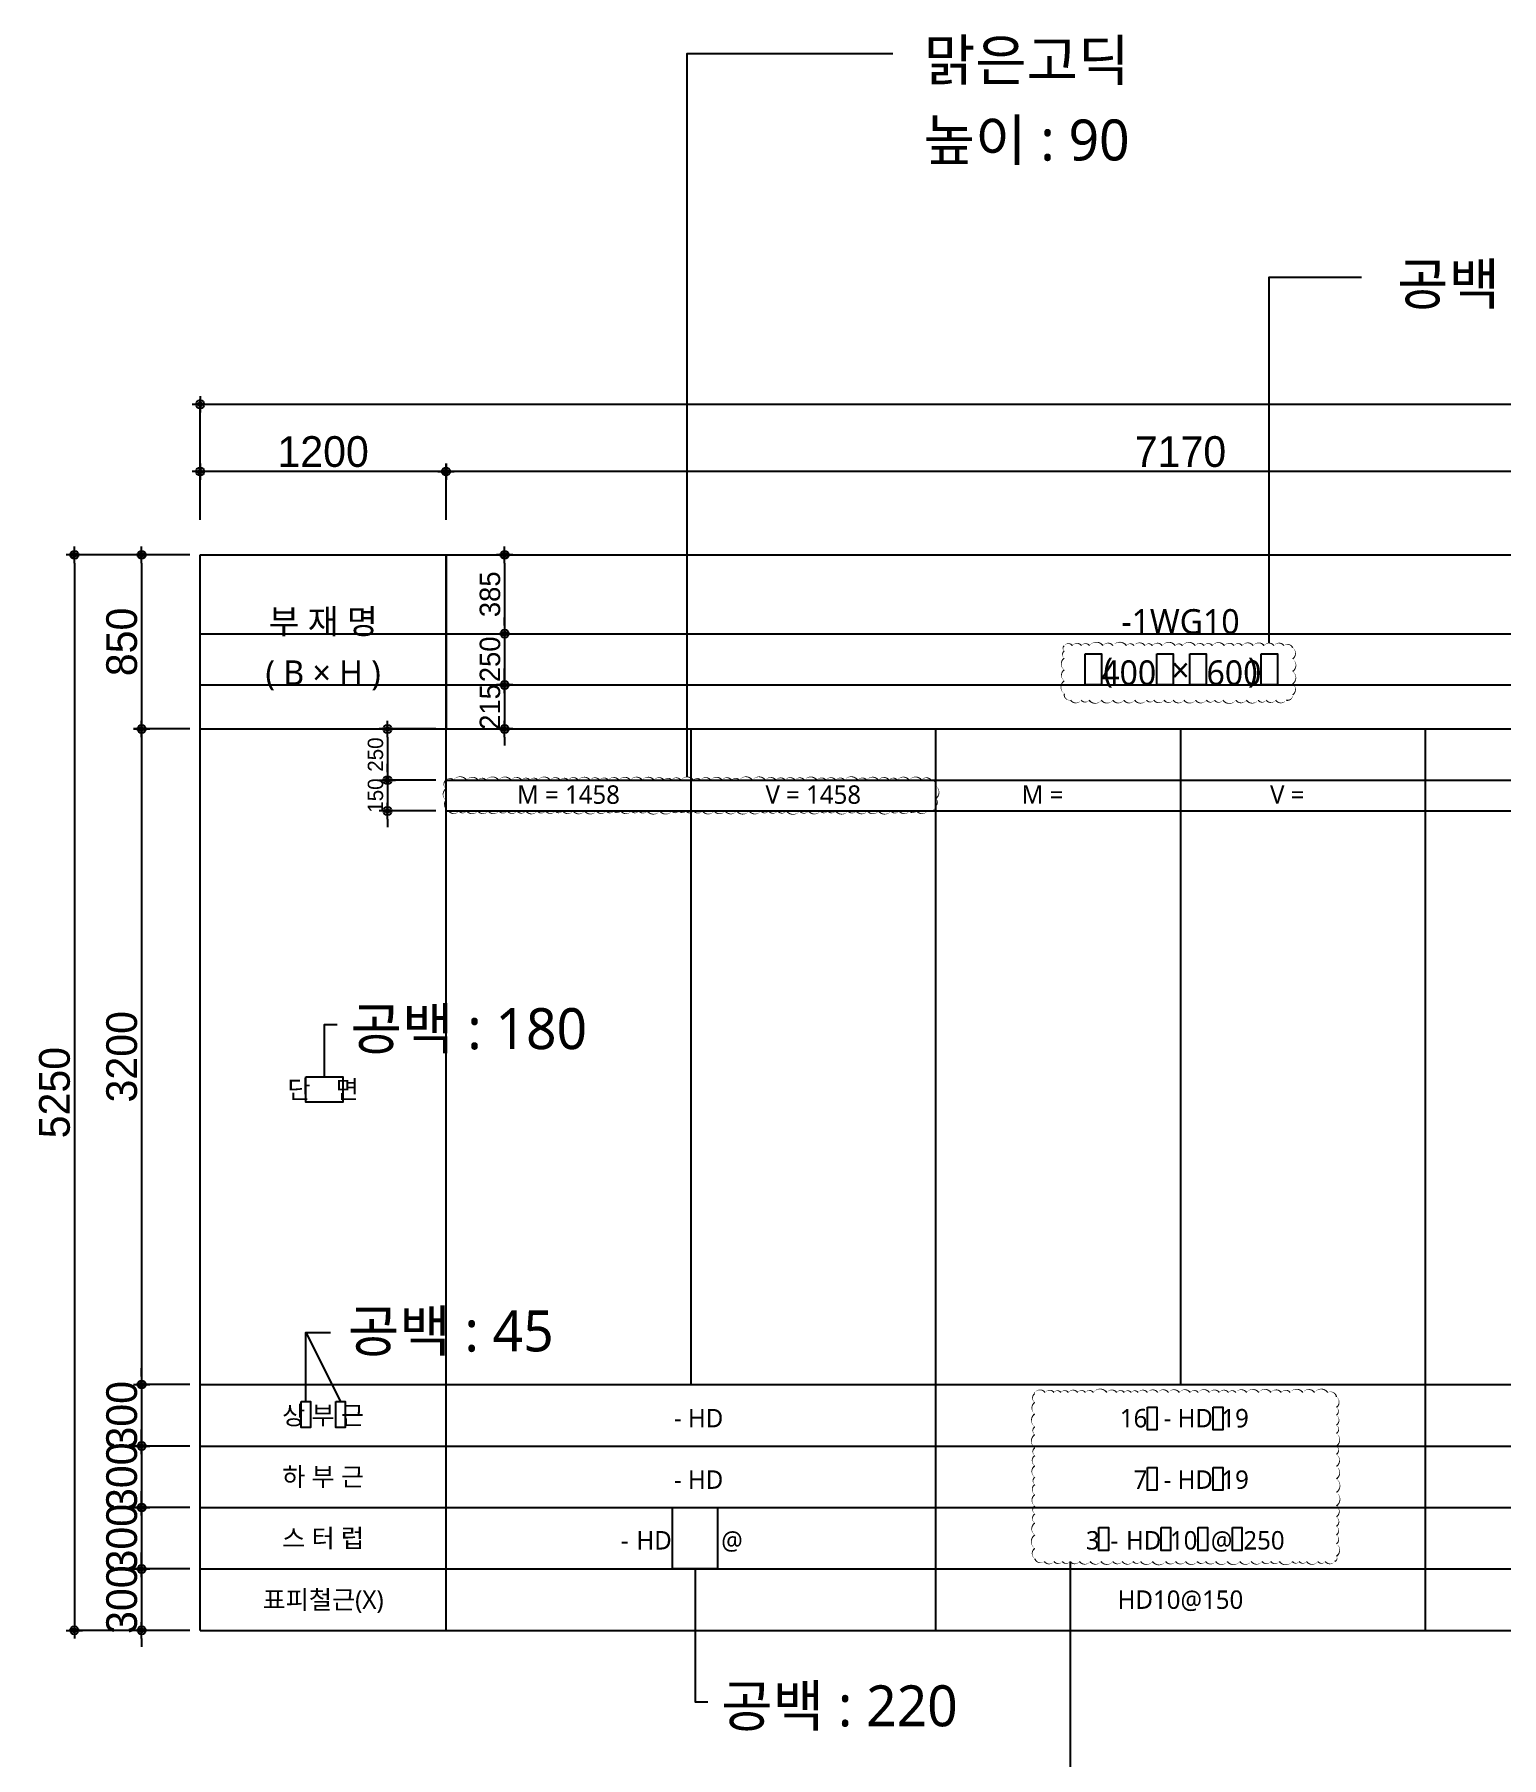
# Model space of a CAD drawing. Header units: millimetres. Extents: x 255534 to 377770, y 34632 to 54434.
# Drawn here: x 342888 to 350049, y 45984 to 54395 of the extents above; entities that cross this region are included whole.
import ezdxf
from ezdxf.enums import TextEntityAlignment as Align

# ---------------------------------------------------------------- set-up
doc = ezdxf.new("R2010")
doc.units = ezdxf.units.MM
doc.header["$PDMODE"] = 3
doc.layers.get('Defpoints').update_dxf_attribs({"color": 155})
doc.layers.add('(S)_DEFPOINT', color=185, linetype='Continuous', plot=False)
for name, color, linetype in [('(S)_DIM', 7, 'Continuous'), ('(S)_FORM_LINE', 7, 'Continuous'), ('(S)_FORM_TEXT', 7, 'Continuous'), ('(S)_TEXT', 7, 'Continuous')]:
    doc.layers.add(name, color=color, linetype=linetype)
doc.styles.get("Standard").update_dxf_attribs({"font": 'SYMBOL'})
doc.styles.add('맑은고딕', font='')
doc.styles.get('맑은고딕').set_extended_font_data('Malgun Gothic')
doc.dimstyles.new('Sejin-dim3', dxfattribs={"dimscale": 50, "dimtxt": 3, "dimasz": 1, "dimexe": 0.5, "dimexo": 2, "dimgap": 1, "dimtad": 1, "dimdec": 0, "dimzin": 0, "dimdsep": 46, "dimtxsty": 'Standard', "dimblk": 'Z_DOT', "dimcen": -0.5, "dimdle": 1.5, "dimclrd": 256, "dimclre": 256, "dimclrt": 3, "dimadec": 0, "dimazin": 0, "dimtfac": 1, "dimtdec": 0, "dimtix": 1, "dimtmove": 2, "dimatfit": 3, "dimldrblk": 'DOT', "dimfxl": 1, "dimtvp": 1, "dimtolj": 1, "dimtzin": 0, "dimarcsym": 0})

# ---------------------------------------------------------------- blocks, each defined once
blk = doc.blocks.new('FORM_2')
at = {"layer": '(S)_DEFPOINT'}
for p, q in [((2395, -850), (2395, -4050)), ((4785, -850), (4785, -4050)), ((1200, -1100), (22710, -1100)), ((1200, -1250), (22710, -1250))]:
    blk.add_line(p, q, dxfattribs=at)
at = {"layer": '(S)_FORM_LINE', "color": 7, "linetype": 'Continuous'}
for p, q in [((0, 0), (22710, 0)), ((0, 0), (22710, 0)), ((0, -5250), (22710, -5250)), ((0, -5250), (22710, -5250))]:
    blk.add_line(p, q, dxfattribs=at)
at = {"layer": '(S)_FORM_LINE'}
for p, q in [((0, -5250), (0, 0)), ((1200, -5250), (1200, 0))]:
    blk.add_line(p, q, dxfattribs=at)
at = {"layer": '(S)_FORM_LINE', "color": 8}
for p, q in [((0, -850), (22710, -850)), ((0, -4050), (22710, -4050)), ((0, -4350), (22710, -4350)), ((0, -4650), (22710, -4650)), ((0, -4950), (22710, -4950))]:
    blk.add_line(p, q, dxfattribs=at)
for points in [[(3590, -850), (3590, -5250)], [(5980, -850), (5980, -5250)]]:
    blk.add_lwpolyline(points, dxfattribs=at)
blk.add_lwpolyline([(1200, 0), (1200, -850)])
at = {"layer": '(S)_FORM_TEXT', "linetype": 'ByBlock', "style": '맑은고딕'}
for s, height, p in [('부 재 명', 120, (600, -325)), ('( B × H )', 120, (600, -575)), ('단    면', 90, (600, -2609.5)), ('상 부 근', 90, (600, -4200)), ('하 부 근', 90, (600, -4500)), ('스 터 럽', 90, (600, -4800)), ('표피철근(X)', 90, (600, -5100))]:
    blk.add_text(s, height=height, dxfattribs=at).set_placement(p, align=Align.MIDDLE_CENTER)
at = {"layer": '(S)_FORM_TEXT', "style": '맑은고딕'}
for s, p in [('- HD', (2553.3, -4286.2)), ('- HD', (4943.3, -4286.2)), ('- HD', (2553.3, -4586.2)), ('- HD', (4943.3, -4586.2)), ('HD', (2301.7, -4882.4)), ('@', (2648.4, -4882.4)), ('HD', (4691.7, -4882.4)), ('@', (5038.4, -4882.4)), ('-', (2091, -4882.4)), ('-', (4481, -4882.4))]:
    blk.add_text(s, height=90, dxfattribs=at).set_placement(p, align=Align.BOTTOM_RIGHT)
at = {"layer": '(S)_TEXT', "style": '맑은고딕'}
blk.add_text('(       ×       )', height=120, dxfattribs=at).set_placement((4785, -562.3), align=Align.MIDDLE_CENTER)
blk = doc.blocks.new('Z_DOT')
at = {"layer": '(S)_DIM', "color": 0}
for p, q in [((-1, 0), (1, 0)), ((0, -1), (0, 1))]:
    blk.add_line(p, q, dxfattribs=at)
for radius in [0.5, 0.25]:
    blk.add_circle((0, 0), radius, dxfattribs=at)
blk = doc.blocks.new('*D2860')
at = {"layer": '(S)_DIM', "lineweight": -2}
for p, q in [((343647.1, 51854.6), (343058, 51854.6)), ((343083, 51814.6), (343083, 46644.6)), ((343647.1, 46604.6), (343058, 46604.6))]:
    blk.add_line(p, q, dxfattribs=at)
at = {"layer": 'Defpoints', "color": 0}
for p in [(343697.1, 51854.6), (343083, 46604.6), (343697.1, 46604.6)]:
    blk.add_point(p, dxfattribs=at)
at = {"layer": '(S)_DIM', "linetype": 'ByBlock', "lineweight": -2, "xscale": 40, "yscale": 40, "zscale": 40}
for p, rotation in [((343083, 51854.6), 90), ((343083, 46604.6), 270)]:
    blk.add_blockref('Z_DOT', p, dxfattribs=dict(at, rotation=rotation))
at = {"layer": '(S)_DIM', "color": 3, "insert": (342986.4, 49229.6), "char_height": 150, "attachment_point": 5, "rotation": 90}
blk.add_mtext('\\A1;5250', dxfattribs=at)
blk = doc.blocks.new('_Dot')
at = {"color": 0, "linetype": 'ByBlock', "lineweight": -2}
blk.add_line((-0.5, 0), (-1, 0), dxfattribs=at)
at = {"color": 0, "linetype": 'ByBlock', "const_width": 0.5}
blk.add_lwpolyline([(-0.25, 0, 1), (0.25, 0, 1)], format="xyb", close=True, dxfattribs=at)
blk = doc.blocks.new('DOT')
at = {"color": 0, "linetype": 'ByBlock'}
blk.add_line((-0.5, 0), (-1, 0), dxfattribs=at)
at = {"color": 0, "linetype": 'ByBlock', "const_width": 0.5}
blk.add_lwpolyline([(-0.25, 0, 1), (0.25, 0, 1)], format="xyb", close=True, dxfattribs=at)
blk = doc.blocks.new('*D2861')
at = {"layer": '(S)_DIM', "lineweight": -2}
for p, q in [((343411.1, 46944.6), (343411.1, 46984.6)), ((343647.1, 46904.6), (343386.1, 46904.6)), ((343411.1, 46904.6), (343411.1, 46604.6)), ((343647.1, 46604.6), (343386.1, 46604.6)), ((343411.1, 46564.6), (343411.1, 46524.6))]:
    blk.add_line(p, q, dxfattribs=at)
at = {"layer": 'Defpoints', "color": 0}
for p in [(343697.1, 46904.6), (343411.1, 46604.6), (343697.1, 46604.6)]:
    blk.add_point(p, dxfattribs=at)
at = {"layer": '(S)_DIM', "linetype": 'ByBlock', "lineweight": -2, "xscale": 40, "yscale": 40, "zscale": 40}
for p, rotation in [((343411.1, 46904.6), 270), ((343411.1, 46604.6), 90)]:
    blk.add_blockref('Z_DOT', p, dxfattribs=dict(at, rotation=rotation))
at = {"layer": '(S)_DIM', "color": 3, "insert": (343314.5, 46754.6), "char_height": 150, "attachment_point": 5, "rotation": 90}
blk.add_mtext('\\A1;300', dxfattribs=at)
blk = doc.blocks.new('*D2862')
at = {"layer": '(S)_DIM', "lineweight": -2}
for p, q in [((343411.1, 47244.6), (343411.1, 47284.6)), ((343647.1, 47204.6), (343386.1, 47204.6)), ((343411.1, 47204.6), (343411.1, 46904.6)), ((343647.1, 46904.6), (343386.1, 46904.6)), ((343411.1, 46864.6), (343411.1, 46824.6))]:
    blk.add_line(p, q, dxfattribs=at)
at = {"layer": 'Defpoints', "color": 0}
for p in [(343697.1, 47204.6), (343411.1, 46904.6), (343697.1, 46904.6)]:
    blk.add_point(p, dxfattribs=at)
at = {"layer": '(S)_DIM', "linetype": 'ByBlock', "lineweight": -2, "xscale": 40, "yscale": 40, "zscale": 40}
for p, rotation in [((343411.1, 47204.6), 270), ((343411.1, 46904.6), 90)]:
    blk.add_blockref('Z_DOT', p, dxfattribs=dict(at, rotation=rotation))
at = {"layer": '(S)_DIM', "color": 3, "insert": (343314.5, 47054.6), "char_height": 150, "attachment_point": 5, "rotation": 90}
blk.add_mtext('\\A1;300', dxfattribs=at)
blk = doc.blocks.new('*D2863')
at = {"layer": '(S)_DIM', "lineweight": -2}
for p, q in [((343411.1, 47544.6), (343411.1, 47584.6)), ((343647.1, 47504.6), (343386.1, 47504.6)), ((343411.1, 47504.6), (343411.1, 47204.6)), ((343647.1, 47204.6), (343386.1, 47204.6)), ((343411.1, 47164.6), (343411.1, 47124.6))]:
    blk.add_line(p, q, dxfattribs=at)
at = {"layer": 'Defpoints', "color": 0}
for p in [(343697.1, 47504.6), (343411.1, 47204.6), (343697.1, 47204.6)]:
    blk.add_point(p, dxfattribs=at)
at = {"layer": '(S)_DIM', "linetype": 'ByBlock', "lineweight": -2, "xscale": 40, "yscale": 40, "zscale": 40}
for p, rotation in [((343411.1, 47504.6), 270), ((343411.1, 47204.6), 90)]:
    blk.add_blockref('Z_DOT', p, dxfattribs=dict(at, rotation=rotation))
at = {"layer": '(S)_DIM', "color": 3, "insert": (343314.5, 47354.6), "char_height": 150, "attachment_point": 5, "rotation": 90}
blk.add_mtext('\\A1;300', dxfattribs=at)
blk = doc.blocks.new('*D2864')
at = {"layer": '(S)_DIM', "lineweight": -2}
for p, q in [((343411.1, 47844.6), (343411.1, 47884.6)), ((343647.1, 47804.6), (343386.1, 47804.6)), ((343411.1, 47804.6), (343411.1, 47504.6)), ((343647.1, 47504.6), (343386.1, 47504.6)), ((343411.1, 47464.6), (343411.1, 47424.6))]:
    blk.add_line(p, q, dxfattribs=at)
at = {"layer": 'Defpoints', "color": 0}
for p in [(343697.1, 47804.6), (343411.1, 47504.6), (343697.1, 47504.6)]:
    blk.add_point(p, dxfattribs=at)
at = {"layer": '(S)_DIM', "linetype": 'ByBlock', "lineweight": -2, "xscale": 40, "yscale": 40, "zscale": 40}
for p, rotation in [((343411.1, 47804.6), 270), ((343411.1, 47504.6), 90)]:
    blk.add_blockref('Z_DOT', p, dxfattribs=dict(at, rotation=rotation))
at = {"layer": '(S)_DIM', "color": 3, "insert": (343314.5, 47654.6), "char_height": 150, "attachment_point": 5, "rotation": 90}
blk.add_mtext('\\A1;300', dxfattribs=at)
blk = doc.blocks.new('*D2865')
at = {"layer": '(S)_DIM', "lineweight": -2}
for p, q in [((343647.1, 51004.6), (343386.1, 51004.6)), ((343411.1, 50964.6), (343411.1, 47844.6)), ((343647.1, 47804.6), (343386.1, 47804.6))]:
    blk.add_line(p, q, dxfattribs=at)
at = {"layer": 'Defpoints', "color": 0}
for p in [(343697.1, 51004.6), (343411.1, 47804.6), (343697.1, 47804.6)]:
    blk.add_point(p, dxfattribs=at)
at = {"layer": '(S)_DIM', "linetype": 'ByBlock', "lineweight": -2, "xscale": 40, "yscale": 40, "zscale": 40}
for p, rotation in [((343411.1, 51004.6), 90), ((343411.1, 47804.6), 270)]:
    blk.add_blockref('Z_DOT', p, dxfattribs=dict(at, rotation=rotation))
at = {"layer": '(S)_DIM', "color": 3, "insert": (343314.5, 49404.6), "char_height": 150, "attachment_point": 5, "rotation": 90}
blk.add_mtext('\\A1;3200', dxfattribs=at)
blk = doc.blocks.new('*D2866')
at = {"layer": '(S)_DIM', "lineweight": -2}
for p, q in [((343647.1, 51854.6), (343386.1, 51854.6)), ((343411.1, 51814.6), (343411.1, 51044.6)), ((343647.1, 51004.6), (343386.1, 51004.6))]:
    blk.add_line(p, q, dxfattribs=at)
at = {"layer": 'Defpoints', "color": 0}
for p in [(343697.1, 51854.6), (343411.1, 51004.6), (343697.1, 51004.6)]:
    blk.add_point(p, dxfattribs=at)
at = {"layer": '(S)_DIM', "linetype": 'ByBlock', "lineweight": -2, "xscale": 40, "yscale": 40, "zscale": 40}
for p, rotation in [((343411.1, 51854.6), 90), ((343411.1, 51004.6), 270)]:
    blk.add_blockref('Z_DOT', p, dxfattribs=dict(at, rotation=rotation))
at = {"layer": '(S)_DIM', "color": 3, "insert": (343314.5, 51429.6), "char_height": 150, "attachment_point": 5, "rotation": 90}
blk.add_mtext('\\A1;850', dxfattribs=at)
blk = doc.blocks.new('*D2867')
at = {"layer": '(S)_DIM', "lineweight": -2}
for p, q in [((343697.1, 52025.3), (343697.1, 52286.2)), ((344857.1, 52261.2), (343737.1, 52261.2)), ((344897.1, 52025.3), (344897.1, 52286.2))]:
    blk.add_line(p, q, dxfattribs=at)
at = {"layer": 'Defpoints', "color": 0}
for p in [(343697.1, 52261.2), (343697.1, 51975.3), (344897.1, 51975.3)]:
    blk.add_point(p, dxfattribs=at)
at = {"layer": '(S)_DIM', "linetype": 'ByBlock', "lineweight": -2, "xscale": 40, "yscale": 40, "zscale": 40, "rotation": 180}
blk.add_blockref('Z_DOT', (343697.1, 52261.2), dxfattribs=at)
at = {"layer": '(S)_DIM', "linetype": 'ByBlock', "lineweight": -2, "xscale": 40, "yscale": 40, "zscale": 40}
blk.add_blockref('Z_DOT', (344897.1, 52261.2), dxfattribs=at)
at = {"layer": '(S)_DIM', "color": 3, "insert": (344297.1, 52357.8), "char_height": 150, "attachment_point": 5}
blk.add_mtext('\\A1;1200', dxfattribs=at)
blk = doc.blocks.new('*D2868')
at = {"layer": '(S)_DIM', "lineweight": -2}
for p, q in [((344897.1, 52025.3), (344897.1, 52286.2)), ((352027.1, 52261.2), (344937.1, 52261.2)), ((352067.1, 52025.3), (352067.1, 52286.2))]:
    blk.add_line(p, q, dxfattribs=at)
at = {"layer": 'Defpoints', "color": 0}
for p in [(344897.1, 52261.2), (344897.1, 51975.3), (352067.1, 51975.3)]:
    blk.add_point(p, dxfattribs=at)
at = {"layer": '(S)_DIM', "linetype": 'ByBlock', "lineweight": -2, "xscale": 40, "yscale": 40, "zscale": 40, "rotation": 180}
blk.add_blockref('Z_DOT', (344897.1, 52261.2), dxfattribs=at)
at = {"layer": '(S)_DIM', "linetype": 'ByBlock', "lineweight": -2, "xscale": 40, "yscale": 40, "zscale": 40}
blk.add_blockref('Z_DOT', (352067.1, 52261.2), dxfattribs=at)
at = {"layer": '(S)_DIM', "color": 3, "insert": (348482.1, 52357.8), "char_height": 150, "attachment_point": 5}
blk.add_mtext('\\A1;7170', dxfattribs=at)
blk = doc.blocks.new('*D2871')
at = {"layer": '(S)_DIM', "lineweight": -2}
for p, q in [((343697.1, 52025.3), (343697.1, 52614.3)), ((366367.1, 52589.3), (343737.1, 52589.3)), ((366407.1, 52025.3), (366407.1, 52614.3))]:
    blk.add_line(p, q, dxfattribs=at)
at = {"layer": 'Defpoints', "color": 0}
for p in [(343697.1, 52589.3), (343697.1, 51975.3), (366407.1, 51975.3)]:
    blk.add_point(p, dxfattribs=at)
at = {"layer": '(S)_DIM', "linetype": 'ByBlock', "lineweight": -2, "xscale": 40, "yscale": 40, "zscale": 40}
for p, rotation in [((343697.1, 52589.3), 180), ((366407.1, 52589.3), 360)]:
    blk.add_blockref('Z_DOT', p, dxfattribs=dict(at, rotation=rotation))
at = {"layer": '(S)_DIM', "color": 3, "insert": (355052.1, 52685.9), "char_height": 150, "attachment_point": 5}
blk.add_mtext('\\A1;22710', dxfattribs=at)
blk = doc.blocks.new('*D2881')
at = {"layer": '(S)_DIM', "lineweight": -2}
for p, q in [((344611.1, 50794.6), (344611.1, 50834.6)), ((344847.1, 50754.6), (344586.1, 50754.6)), ((344611.1, 50754.6), (344611.1, 50604.6)), ((344847.1, 50604.6), (344586.1, 50604.6)), ((344611.1, 50564.6), (344611.1, 50524.6))]:
    blk.add_line(p, q, dxfattribs=at)
at = {"layer": 'Defpoints', "color": 0}
for p in [(344897.1, 50754.6), (344611.1, 50604.6), (344897.1, 50604.6)]:
    blk.add_point(p, dxfattribs=at)
at = {"layer": '(S)_DIM', "linetype": 'ByBlock', "lineweight": -2, "xscale": 40, "yscale": 40, "zscale": 40}
for p, rotation in [((344611.1, 50754.6), 270), ((344611.1, 50604.6), 90)]:
    blk.add_blockref('Z_DOT', p, dxfattribs=dict(at, rotation=rotation))
at = {"layer": '(S)_DIM', "color": 3, "insert": (344552.8, 50679.6), "char_height": 75, "attachment_point": 5, "rotation": 90}
blk.add_mtext('\\A1;150', dxfattribs=at)
blk = doc.blocks.new('*D2882')
at = {"layer": '(S)_DIM', "lineweight": -2}
for p, q in [((344847.1, 51004.6), (344586.1, 51004.6)), ((344611.1, 50964.6), (344611.1, 50794.6)), ((344847.1, 50754.6), (344586.1, 50754.6))]:
    blk.add_line(p, q, dxfattribs=at)
at = {"layer": 'Defpoints', "color": 0}
for p in [(344897.1, 51004.6), (344611.1, 50754.6), (344897.1, 50754.6)]:
    blk.add_point(p, dxfattribs=at)
at = {"layer": '(S)_DIM', "linetype": 'ByBlock', "lineweight": -2, "xscale": 40, "yscale": 40, "zscale": 40}
for p, rotation in [((344611.1, 51004.6), 90), ((344611.1, 50754.6), 270)]:
    blk.add_blockref('Z_DOT', p, dxfattribs=dict(at, rotation=rotation))
at = {"layer": '(S)_DIM', "color": 3, "insert": (344552.8, 50879.6), "char_height": 75, "attachment_point": 5, "rotation": 90}
blk.add_mtext('\\A1;250', dxfattribs=at)
blk = doc.blocks.new('*D2894')
at = {"layer": '(S)_DIM', "lineweight": -2}
for p, q in [((345183, 51509.6), (345183, 51549.6)), ((344947.1, 51469.6), (345208, 51469.6)), ((345183, 51469.6), (345183, 51219.6)), ((344947.1, 51219.6), (345208, 51219.6)), ((345183, 51179.6), (345183, 51139.6))]:
    blk.add_line(p, q, dxfattribs=at)
at = {"layer": 'Defpoints', "color": 0}
for p in [(344897.1, 51469.6), (344897.1, 51219.6), (345183, 51219.6)]:
    blk.add_point(p, dxfattribs=at)
at = {"layer": '(S)_DIM', "linetype": 'ByBlock', "lineweight": -2, "xscale": 40, "yscale": 40, "zscale": 40}
for p, rotation in [((345183, 51469.6), 270), ((345183, 51219.6), 90)]:
    blk.add_blockref('Z_DOT', p, dxfattribs=dict(at, rotation=rotation))
at = {"layer": '(S)_DIM', "color": 3, "insert": (345111.9, 51344.6), "char_height": 100, "attachment_point": 5, "rotation": 90}
blk.add_mtext('\\A1;250', dxfattribs=at)
blk = doc.blocks.new('*D2895')
at = {"layer": '(S)_DIM', "lineweight": -2}
for p, q in [((344947.1, 51854.6), (345208, 51854.6)), ((345183, 51814.6), (345183, 51509.6)), ((344947.1, 51469.6), (345208, 51469.6))]:
    blk.add_line(p, q, dxfattribs=at)
at = {"layer": 'Defpoints', "color": 0}
for p in [(344897.1, 51854.6), (344897.1, 51469.6), (345183, 51469.6)]:
    blk.add_point(p, dxfattribs=at)
at = {"layer": '(S)_DIM', "linetype": 'ByBlock', "lineweight": -2, "xscale": 40, "yscale": 40, "zscale": 40}
for p, rotation in [((345183, 51854.6), 90), ((345183, 51469.6), 270)]:
    blk.add_blockref('Z_DOT', p, dxfattribs=dict(at, rotation=rotation))
at = {"layer": '(S)_DIM', "color": 3, "insert": (345111.9, 51662.1), "char_height": 100, "attachment_point": 5, "rotation": 90}
blk.add_mtext('\\A1;385', dxfattribs=at)
blk = doc.blocks.new('*D2896')
at = {"layer": '(S)_DIM', "lineweight": -2}
for p, q in [((345183, 51259.6), (345183, 51299.6)), ((344947.1, 51219.6), (345208, 51219.6)), ((345183, 51219.6), (345183, 51004.6)), ((344947.1, 51004.6), (345208, 51004.6)), ((345183, 50964.6), (345183, 50924.6))]:
    blk.add_line(p, q, dxfattribs=at)
at = {"layer": 'Defpoints', "color": 0}
for p in [(344897.1, 51219.6), (344897.1, 51004.6), (345183, 51004.6)]:
    blk.add_point(p, dxfattribs=at)
at = {"layer": '(S)_DIM', "linetype": 'ByBlock', "lineweight": -2, "xscale": 40, "yscale": 40, "zscale": 40}
for p, rotation in [((345183, 51219.6), 270), ((345183, 51004.6), 90)]:
    blk.add_blockref('Z_DOT', p, dxfattribs=dict(at, rotation=rotation))
at = {"layer": '(S)_DIM', "color": 3, "insert": (345111.9, 51112.1), "char_height": 100, "attachment_point": 5, "rotation": 90}
blk.add_mtext('\\A1;215', dxfattribs=at)

msp = doc.modelspace()

# ---------------------------------------------------------------- linework, layer by layer
at = {"layer": '(S)_TEXT', "color": 1}
for points in [[(348914.3, 51423.7), (348914.3, 53210.2), (349365.2, 53210.2)], [(344212.5, 47721.3), (344212.5, 48058.7), (344332.8, 48058.7)], [(344212.5, 48058.7), (344381.6, 47721.3)], [(347943.7, 46941.2), (347943.7, 45622.9), (348199.3, 45622.9)]]:
    msp.add_lwpolyline(points, dxfattribs=at)
for points in [[(344190, 47721.3), (344235, 47721.3), (344235, 47595.4), (344190, 47595.4)], [(344359.1, 47721.3), (344404.1, 47721.3), (344404.1, 47595.4), (344359.1, 47595.4)]]:
    msp.add_lwpolyline(points, close=True, dxfattribs=at)
at = {"color": 1}
for p, q in [((343697.1, 51469.6), (352067.1, 51469.6)), ((343697.1, 51219.6), (352067.1, 51219.6))]:
    msp.add_line(p, q, dxfattribs=at)
for points in [[(346073.8, 50770.4), (346073.8, 54302.4), (347078.2, 54302.4)], [(344303.6, 49307.4), (344303.6, 49561.8), (344366.1, 49561.8)], [(346112.8, 46904.6), (346112.8, 46256.2), (346175.3, 46256.2)]]:
    msp.add_lwpolyline(points, dxfattribs=at)
for points in [[(347954.6, 51411.2, 0, 6.67, -0.5206), (347998.9, 51411.2, 0, 6.67, -0.5206), (348038.1, 51411.2, 0, 6.67, -0.5206), (348104, 51411.2, 0, 6.67, -0.5206), (348152.4, 51411.2, 0, 6.67, -0.5206), (348218.4, 51411.2, 0, 6.67, -0.5206), (348254.9, 51411.2, 0, 6.67, -0.5206), (348308.8, 51411.2, 0, 6.67, -0.5206), (348345.2, 51411.2, 0, 6.67, -0.5206), (348392.9, 51411.2, 0, 6.67, -0.5206), (348456.7, 51411.2, 0, 6.67, -0.5206), (348491.6, 51411.2, 0, 6.67, -0.5206), (348554.3, 51411.2, 0, 6.67, -0.5206), (348597.1, 51411.2, 0, 6.67, -0.5206), (348637.9, 51411.2, 0, 6.67, -0.5206), (348696.4, 51411.2, 0, 6.67, -0.5206), (348743.2, 51411.2, 0, 6.67, -0.5206), (348783.2, 51411.2, 0, 6.67, -0.5206), (348837.1, 51411.2, 0, 6.67, -0.5206), (348890.2, 51411.2, 0, 6.67, -0.5206), (348938.3, 51411.2, 0, 6.67, -0.5206), (348987, 51411.2, 0, 6.67, -0.5206), (349029.6, 51400.9, 0, 6.67, -0.5206), (349029.6, 51346.8, 0, 6.67, -0.5206), (349029.6, 51285.4, 0, 6.67, -0.5206), (349029.6, 51224.9, 0, 6.67, -0.5206), (349029.6, 51171.1, 0, 6.67, -0.5206), (348998.3, 51145.5, 0, 6.67, -0.5206), (348946.4, 51145.5, 0, 6.67, -0.5206), (348900.8, 51145.5, 0, 6.67, -0.5206), (348861.4, 51145.5, 0, 6.67, -0.5206), (348803.9, 51145.5, 0, 6.67, -0.5206), (348752.4, 51145.5, 0, 6.67, -0.5206), (348689.4, 51145.5, 0, 6.67, -0.5206), (348648.1, 51145.5, 0, 6.67, -0.5206), (348608.6, 51145.5, 0, 6.67, -0.5206), (348555.4, 51145.5, 0, 6.67, -0.5206), (348499.2, 51145.5, 0, 6.67, -0.5206), (348446.7, 51145.5, 0, 6.67, -0.5206), (348401.9, 51145.5, 0, 6.67, -0.5206), (348352.3, 51145.5, 0, 6.67, -0.5206), (348316.3, 51145.5, 0, 6.67, -0.5206), (348258.7, 51145.5, 0, 6.67, -0.5206), (348205.4, 51145.5, 0, 6.67, -0.5206), (348151.7, 51145.5, 0, 6.67, -0.5206), (348095.7, 51145.5, 0, 6.67, -0.5206), (348036, 51145.5, 0, 6.67, -0.5206), (347997.8, 51145.5, 0, 6.67, -0.5206), (347945.6, 51145.5, 0, 6.67, -0.5206), (347915, 51176.7, 0, 6.67, -0.5206), (347915, 51239.9, 0, 6.67, -0.5206), (347915, 51293.4, 0, 6.67, -0.5206), (347915, 51350.6, 0, 6.67, -0.5206), (347915, 51385.3, 0, 6.67, -0.5206), (347915, 51411.2, 0, 6.67, -0.5206)], [(344932.7, 50754.6, 0, 6.67, -0.5206), (344997.7, 50754.6, 0, 6.67, -0.5206), (345053.4, 50754.6, 0, 6.67, -0.5206), (345091.8, 50754.6, 0, 6.67, -0.5206), (345153.8, 50754.6, 0, 6.67, -0.5206), (345214.1, 50754.6, 0, 6.67, -0.5206), (345266.5, 50754.6, 0, 6.67, -0.5206), (345306.1, 50754.6, 0, 6.67, -0.5206), (345345.3, 50754.6, 0, 6.67, -0.5206), (345405.4, 50754.6, 0, 6.67, -0.5206), (345454.3, 50754.6, 0, 6.67, -0.5206), (345492.7, 50754.6, 0, 6.67, -0.5206), (345542.6, 50754.6, 0, 6.67, -0.5206), (345599.9, 50754.6, 0, 6.67, -0.5206), (345646.5, 50754.6, 0, 6.67, -0.5206), (345689, 50754.6, 0, 6.67, -0.5206), (345741, 50754.6, 0, 6.67, -0.5206), (345796.7, 50754.6, 0, 6.67, -0.5206), (345854.8, 50754.6, 0, 6.67, -0.5206), (345911.8, 50754.6, 0, 6.67, -0.5206), (345960.7, 50754.6, 0, 6.67, -0.5206), (345998, 50754.6, 0, 6.67, -0.5206), (346043.4, 50754.6, 0, 6.67, -0.5206), (346104.1, 50754.6, 0, 6.67, -0.5206), (346138.6, 50754.6, 0, 6.67, -0.5206), (346188.8, 50754.6, 0, 6.67, -0.5206), (346243.9, 50754.6, 0, 6.67, -0.5206), (346291.2, 50754.6, 0, 6.67, -0.5206), (346328, 50754.6, 0, 6.67, -0.5206), (346392.4, 50754.6, 0, 6.67, -0.5206), (346455.9, 50754.6, 0, 6.67, -0.5206), (346507.3, 50754.6, 0, 6.67, -0.5206), (346551.9, 50754.6, 0, 6.67, -0.5206), (346600.7, 50754.6, 0, 6.67, -0.5206), (346646.4, 50754.6, 0, 6.67, -0.5206), (346707.4, 50754.6, 0, 6.67, -0.5206), (346751.2, 50754.6, 0, 6.67, -0.5206), (346799.4, 50754.6, 0, 6.67, -0.5206), (346841.7, 50754.6, 0, 6.67, -0.5206), (346907.2, 50754.6, 0, 6.67, -0.5206), (346950.3, 50754.6, 0, 6.67, -0.5206), (347007.9, 50754.6, 0, 6.67, -0.5206), (347059.8, 50754.6, 0, 6.67, -0.5206), (347099.5, 50754.6, 0, 6.67, -0.5206), (347157.8, 50754.6, 0, 6.67, -0.5206), (347218.7, 50754.6, 0, 6.67, -0.5206), (347265, 50754.6, 0, 6.67, -0.5206), (347287.1, 50726.9, 0, 6.67, -0.5206), (347287.1, 50664.4, 0, 6.67, -0.5206), (347287.1, 50630.2, 0, 6.67, -0.5206), (347246.7, 50604.6, 0, 6.67, -0.5206), (347194.6, 50604.6, 0, 6.67, -0.5206), (347159.6, 50604.6, 0, 6.67, -0.5206), (347108.8, 50604.6, 0, 6.67, -0.5206), (347069.1, 50604.6, 0, 6.67, -0.5206), (347008.2, 50604.6, 0, 6.67, -0.5206), (346954.3, 50604.6, 0, 6.67, -0.5206), (346899.4, 50604.6, 0, 6.67, -0.5206), (346859.6, 50604.6, 0, 6.67, -0.5206), (346798.7, 50604.6, 0, 6.67, -0.5206), (346761.3, 50604.6, 0, 6.67, -0.5206), (346724.4, 50604.6, 0, 6.67, -0.5206), (346666.7, 50604.6, 0, 6.67, -0.5206), (346623.1, 50604.6, 0, 6.67, -0.5206), (346558.9, 50604.6, 0, 6.67, -0.5206), (346516.2, 50604.6, 0, 6.67, -0.5206), (346471.8, 50604.6, 0, 6.67, -0.5206), (346433.9, 50604.6, 0, 6.67, -0.5206), (346376.6, 50604.6, 0, 6.67, -0.5206), (346315.9, 50604.6, 0, 6.67, -0.5206), (346259.4, 50604.6, 0, 6.67, -0.5206), (346206.4, 50604.6, 0, 6.67, -0.5206), (346148.5, 50604.6, 0, 6.67, -0.5206), (346106.9, 50604.6, 0, 6.67, -0.5206), (346068.9, 50604.6, 0, 6.67, -0.5206), (346035.5, 50604.6, 0, 6.67, -0.5206), (346000.1, 50604.6, 0, 6.67, -0.5206), (345940.4, 50604.6, 0, 6.67, -0.5206), (345879.1, 50604.6, 0, 6.67, -0.5206), (345838.9, 50604.6, 0, 6.67, -0.5206), (345801.8, 50604.6, 0, 6.67, -0.5206), (345750.3, 50604.6, 0, 6.67, -0.5206), (345716.5, 50604.6, 0, 6.67, -0.5206), (345679.4, 50604.6, 0, 6.67, -0.5206), (345631.2, 50604.6, 0, 6.67, -0.5206), (345573.2, 50604.6, 0, 6.67, -0.5206), (345517.4, 50604.6, 0, 6.67, -0.5206), (345466.3, 50604.6, 0, 6.67, -0.5206), (345430.5, 50604.6, 0, 6.67, -0.5206), (345382.9, 50604.6, 0, 6.67, -0.5206), (345342.9, 50604.6, 0, 6.67, -0.5206), (345286.8, 50604.6, 0, 6.67, -0.5206), (345243.9, 50604.6, 0, 6.67, -0.5206), (345196.3, 50604.6, 0, 6.67, -0.5206), (345155.3, 50604.6, 0, 6.67, -0.5206), (345103.1, 50604.6, 0, 6.67, -0.5206), (345052.3, 50604.6, 0, 6.67, -0.5206), (344998.3, 50604.6, 0, 6.67, -0.5206), (344959.8, 50604.6, 0, 6.67, -0.5206), (344909.9, 50604.6, 0, 6.67, -0.5206), (344897.1, 50656.7, 0, 6.67, -0.5206), (344897.1, 50712.8, 0, 6.67, -0.5206), (344897.1, 50754.6, 0, 6.67, -0.5206)], [(347821.3, 47765.7, 0, 6.67, -0.5206), (347864.6, 47765.7, 0, 6.67, -0.5206), (347898.4, 47765.7, 0, 6.67, -0.5206), (347934.7, 47765.7, 0, 6.67, -0.5206), (347980, 47765.7, 0, 6.67, -0.5206), (348018.2, 47765.7, 0, 6.67, -0.5206), (348056.9, 47765.7, 0, 6.67, -0.5206), (348122.7, 47765.7, 0, 6.67, -0.5206), (348170.6, 47765.7, 0, 6.67, -0.5206), (348207.8, 47765.7, 0, 6.67, -0.5206), (348241.3, 47765.7, 0, 6.67, -0.5206), (348274.9, 47765.7, 0, 6.67, -0.5206), (348320.7, 47765.7, 0, 6.67, -0.5206), (348371.4, 47765.7, 0, 6.67, -0.5206), (348423.5, 47765.7, 0, 6.67, -0.5206), (348476.5, 47765.7, 0, 6.67, -0.5206), (348529.7, 47765.7, 0, 6.67, -0.5206), (348568.5, 47765.7, 0, 6.67, -0.5206), (348623.6, 47765.7, 0, 6.67, -0.5206), (348671.7, 47765.7, 0, 6.67, -0.5206), (348716.6, 47765.7, 0, 6.67, -0.5206), (348751.8, 47765.7, 0, 6.67, -0.5206), (348805, 47765.7, 0, 6.67, -0.5206), (348864, 47765.7, 0, 6.67, -0.5206), (348923.6, 47765.7, 0, 6.67, -0.5206), (348974, 47765.7, 0, 6.67, -0.5206), (349017.2, 47765.7, 0, 6.67, -0.5206), (349079.3, 47765.7, 0, 6.67, -0.5206), (349136.4, 47765.7, 0, 6.67, -0.5206), (349201.1, 47765.7, 0, 6.67, -0.5206), (349243.4, 47744.3, 0, 6.67, -0.5206), (349243.4, 47693.3, 0, 6.67, -0.5206), (349243.4, 47655.3, 0, 6.67, -0.5206), (349243.4, 47606.8, 0, 6.67, -0.5206), (349243.4, 47565.8, 0, 6.67, -0.5206), (349243.4, 47504.2, 0, 6.67, -0.5206), (349243.4, 47464, 0, 6.67, -0.5206), (349243.4, 47405.1, 0, 6.67, -0.5206), (349243.4, 47344.1, 0, 6.67, -0.5206), (349243.4, 47278.2, 0, 6.67, -0.5206), (349243.4, 47212.1, 0, 6.67, -0.5206), (349243.4, 47158.7, 0, 6.67, -0.5206), (349243.4, 47112.5, 0, 6.67, -0.5206), (349243.4, 47070.4, 0, 6.67, -0.5206), (349243.4, 47027.4, 0, 6.67, -0.5206), (349243.4, 46966.5, 0, 6.67, -0.5206), (349234.6, 46941.2, 0, 6.67, -0.5206), (349189, 46941.2, 0, 6.67, -0.5206), (349152.6, 46941.2, 0, 6.67, -0.5206), (349097.1, 46941.2, 0, 6.67, -0.5206), (349061.9, 46941.2, 0, 6.67, -0.5206), (349028.3, 46941.2, 0, 6.67, -0.5206), (348964.8, 46941.2, 0, 6.67, -0.5206), (348922.5, 46941.2, 0, 6.67, -0.5206), (348880.2, 46941.2, 0, 6.67, -0.5206), (348827.6, 46941.2, 0, 6.67, -0.5206), (348771.6, 46941.2, 0, 6.67, -0.5206), (348710.8, 46941.2, 0, 6.67, -0.5206), (348653.7, 46941.2, 0, 6.67, -0.5206), (348604.5, 46941.2, 0, 6.67, -0.5206), (348564.4, 46941.2, 0, 6.67, -0.5206), (348506.7, 46941.2, 0, 6.67, -0.5206), (348458, 46941.2, 0, 6.67, -0.5206), (348409.7, 46941.2, 0, 6.67, -0.5206), (348345.2, 46941.2, 0, 6.67, -0.5206), (348287.5, 46941.2, 0, 6.67, -0.5206), (348250.6, 46941.2, 0, 6.67, -0.5206), (348197.7, 46941.2, 0, 6.67, -0.5206), (348151.7, 46941.2, 0, 6.67, -0.5206), (348094.3, 46941.2, 0, 6.67, -0.5206), (348041, 46941.2, 0, 6.67, -0.5206), (347988.9, 46941.2, 0, 6.67, -0.5206), (347943.7, 46941.2, 0, 6.67, -0.5206), (347905.4, 46941.2, 0, 6.67, -0.5206), (347864.7, 46941.2, 0, 6.67, -0.5206), (347817.5, 46941.2, 0, 6.67, -0.5206), (347771.1, 46954.5, 0, 6.67, -0.5206), (347771.1, 47004.7, 0, 6.67, -0.5206), (347771.1, 47070.5, 0, 6.67, -0.5206), (347771.1, 47128.5, 0, 6.67, -0.5206), (347771.1, 47173.1, 0, 6.67, -0.5206), (347771.1, 47212, 0, 6.67, -0.5206), (347771.1, 47266.9, 0, 6.67, -0.5206), (347771.1, 47316.3, 0, 6.67, -0.5206), (347771.1, 47351.7, 0, 6.67, -0.5206), (347771.1, 47408, 0, 6.67, -0.5206), (347771.1, 47457.9, 0, 6.67, -0.5206), (347771.1, 47496, 0, 6.67, -0.5206), (347771.1, 47560.5, 0, 6.67, -0.5206), (347771.1, 47598.5, 0, 6.67, -0.5206), (347771.1, 47661.5, 0, 6.67, -0.5206), (347771.1, 47717.5, 0, 6.67, -0.5206), (347771.1, 47760.8, 0, 6.67, -0.5206), (347771.1, 47765.7, 0, 6.67, -0.5206)]]:
    msp.add_lwpolyline(points, format="xyseb", close=True, dxfattribs=at)
for points in [[(348017.4, 51371.2), (348097.4, 51371.2), (348097.4, 51219.6), (348017.4, 51219.6)], [(348366.1, 51371.2), (348446.1, 51371.2), (348446.1, 51219.6), (348366.1, 51219.6)], [(348527.1, 51371.2), (348607.1, 51371.2), (348607.1, 51219.6), (348527.1, 51219.6)], [(348875.7, 51371.2), (348955.7, 51371.2), (348955.7, 51219.6), (348875.7, 51219.6)], [(344213.4, 49307.4), (344393.8, 49307.4), (344393.8, 49182.5), (344213.4, 49182.5)], [(348321, 47694.7), (348367, 47694.7), (348367, 47583.3), (348321, 47583.3)], [(348642.3, 47694.7), (348688.4, 47694.7), (348688.4, 47583.3), (348642.3, 47583.3)], [(348321, 47400.3), (348367, 47400.3), (348367, 47288.8), (348321, 47288.8)], [(348642.3, 47400.3), (348688.4, 47400.3), (348688.4, 47288.8), (348642.3, 47288.8)], [(346002.8, 47204.6), (346222.8, 47204.6), (346222.8, 46904.6), (346002.8, 46904.6)], [(348084, 47106.4), (348130, 47106.4), (348130, 46994.9), (348084, 46994.9)], [(348388.1, 47106.4), (348434.1, 47106.4), (348434.1, 46994.9), (348388.1, 46994.9)], [(348567.8, 47106.4), (348613.8, 47106.4), (348613.8, 46994.9), (348567.8, 46994.9)], [(348735.3, 47106.4), (348781.3, 47106.4), (348781.3, 46994.9), (348735.3, 46994.9)]]:
    msp.add_lwpolyline(points, close=True, dxfattribs=at)

# ---------------------------------------------------------------- block references
msp.add_blockref('FORM_2', (343697.1, 51854.6))

# ---------------------------------------------------------------- texts
at = {"layer": '(S)_DEFPOINT', "style": '맑은고딕'}
for s, p in [('M = 1458', (345494.6, 50684.4)), ('V = 1458', (346689.6, 50684.4)), ('M =     ', (347884.6, 50684.4)), ('V =     ', (349079.6, 50684.4))]:
    msp.add_text(s, height=90, dxfattribs=at).set_placement(p, align=Align.MIDDLE_CENTER)
at = {"layer": '(S)_TEXT', "color": 1, "style": '맑은고딕'}
for s, p in [('맑은고딕', (347731.2, 54269.2)), ('높이 : 90', (347731.2, 53879.8)), ('공백 글자 앞뒤로 70', (350668.5, 53177)), ('공백 : 180', (345008.5, 49541.9)), ('공백 : 45', (344920.1, 48066.3)), ('공백 : 220', (346817.7, 46236.4))]:
    msp.add_text(s, height=200, dxfattribs=at).set_placement(p, align=Align.MIDDLE_CENTER)
at = {"layer": '(S)_TEXT', "color": 3, "style": '맑은고딕'}
for s, height, p in [('-1WG10', 120, (348482.1, 51529.6)), ('400', 120, (348229.5, 51279.6)), ('600', 120, (348743.4, 51279.6)), ('HD10@150', 90, (348482.1, 46754.6))]:
    msp.add_text(s, height=height, dxfattribs=at).set_placement(p, align=Align.MIDDLE_CENTER)
for s, p in [('16', (348320.2, 47568.4)), ('7', (348320.2, 47268.4)), ('3', (348087.7, 46972.3)), ('10', (348564.8, 46972.3)), ('250', (348990.4, 46972.3))]:
    msp.add_text(s, height=90, dxfattribs=at).set_placement(p, align=Align.BOTTOM_RIGHT)
for p in [(348681.6, 47568.4), (348681.6, 47268.4)]:
    msp.add_text('19', height=90, dxfattribs=at).set_placement(p, align=Align.BOTTOM_LEFT)

# ---------------------------------------------------------------- dimensions: what is measured, and where the dimension line sits
at = {"layer": '(S)_DIM'}
for base, p1, p2, picture, middle in [((343697.1, 52589.3), (366407.1, 51975.3), (343697.1, 51975.3), '*D2871', (355052.1, 52685.9)), ((343697.1, 52261.2), (344897.1, 51975.3), (343697.1, 51975.3), '*D2867', (344297.1, 52357.8)), ((344897.1, 52261.2), (352067.1, 51975.3), (344897.1, 51975.3), '*D2868', (348482.1, 52357.8))]:
    dim = msp.add_linear_dim(base=base, p1=p1, p2=p2, dimstyle='Sejin-dim3', override={"dimtxt": 3, "dimasz": 0.8, "dimexo": 1, "dimgap": 0.4, "dimtxsty": 'Standard', "dimdle": 1, "dimldrblk": 'Dot'}, dxfattribs=at)
    dim.commit()
    dim.dimension.update_dxf_attribs({"geometry": picture, "text_midpoint": middle})
for base, p1, p2, override, picture, middle in [((343083, 46604.6), (343697.1, 51854.6), (343697.1, 46604.6), {"dimtxt": 3, "dimasz": 0.8, "dimexo": 1, "dimgap": 0.4, "dimtxsty": 'Standard', "dimdle": 1, "dimldrblk": 'Dot'}, '*D2860', (342986.4, 49229.6)), ((343411.1, 51004.6), (343697.1, 51854.6), (343697.1, 51004.6), {"dimtxt": 3, "dimasz": 0.8, "dimexo": 1, "dimgap": 0.4, "dimtxsty": 'Standard', "dimdle": 1, "dimldrblk": 'Dot'}, '*D2866', (343314.5, 51429.6)), ((345183, 51469.6), (344897.1, 51854.6), (344897.1, 51469.6), {"dimtxt": 2, "dimasz": 0.8, "dimexo": 1, "dimgap": 0.4, "dimtxsty": 'Standard', "dimdle": 1, "dimldrblk": 'Dot'}, '*D2895', (345111.9, 51662.1)), ((345183, 51219.6), (344897.1, 51469.6), (344897.1, 51219.6), {"dimtxt": 2, "dimasz": 0.8, "dimexo": 1, "dimgap": 0.4, "dimtxsty": 'Standard', "dimdle": 1, "dimldrblk": 'Dot'}, '*D2894', (345111.9, 51344.6)), ((345183, 51004.6), (344897.1, 51219.6), (344897.1, 51004.6), {"dimtxt": 2, "dimasz": 0.8, "dimexo": 1, "dimgap": 0.4, "dimtxsty": 'Standard', "dimdle": 1, "dimldrblk": 'Dot'}, '*D2896', (345111.9, 51112.1)), ((343411.1, 47804.6), (343697.1, 51004.6), (343697.1, 47804.6), {"dimtxt": 3, "dimasz": 0.8, "dimexo": 1, "dimgap": 0.4, "dimtxsty": 'Standard', "dimdle": 1, "dimldrblk": 'Dot'}, '*D2865', (343314.5, 49404.6)), ((344611.1, 50754.6), (344897.1, 51004.6), (344897.1, 50754.6), {"dimtxt": 1.5, "dimasz": 0.8, "dimexo": 1, "dimgap": 0.4, "dimtxsty": 'Standard', "dimdle": 1, "dimldrblk": 'Dot'}, '*D2882', (344552.8, 50879.6)), ((344611.1, 50604.6), (344897.1, 50754.6), (344897.1, 50604.6), {"dimtxt": 1.5, "dimasz": 0.8, "dimexo": 1, "dimgap": 0.4, "dimtxsty": 'Standard', "dimdle": 1, "dimldrblk": 'Dot'}, '*D2881', (344552.8, 50679.6)), ((343411.1, 47504.6), (343697.1, 47804.6), (343697.1, 47504.6), {"dimtxt": 3, "dimasz": 0.8, "dimexo": 1, "dimgap": 0.4, "dimtxsty": 'Standard', "dimdle": 1, "dimldrblk": 'Dot'}, '*D2864', (343314.5, 47654.6)), ((343411.1, 47204.6), (343697.1, 47504.6), (343697.1, 47204.6), {"dimtxt": 3, "dimasz": 0.8, "dimexo": 1, "dimgap": 0.4, "dimtxsty": 'Standard', "dimdle": 1, "dimldrblk": 'Dot'}, '*D2863', (343314.5, 47354.6)), ((343411.1, 46904.6), (343697.1, 47204.6), (343697.1, 46904.6), {"dimtxt": 3, "dimasz": 0.8, "dimexo": 1, "dimgap": 0.4, "dimtxsty": 'Standard', "dimdle": 1, "dimldrblk": 'Dot'}, '*D2862', (343314.5, 47054.6)), ((343411.1, 46604.6), (343697.1, 46904.6), (343697.1, 46604.6), {"dimtxt": 3, "dimasz": 0.8, "dimexo": 1, "dimgap": 0.4, "dimtxsty": 'Standard', "dimdle": 1, "dimldrblk": 'Dot'}, '*D2861', (343314.5, 46754.6))]:
    dim = msp.add_linear_dim(base=base, p1=p1, p2=p2, angle=90, dimstyle='Sejin-dim3', override=override, dxfattribs=at)
    dim.commit()
    dim.dimension.update_dxf_attribs({"geometry": picture, "text_midpoint": middle})

doc.saveas('drawing.dxf')
